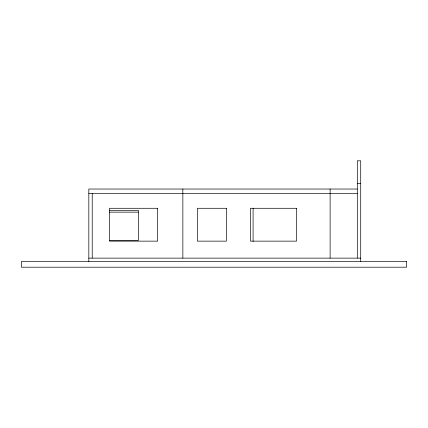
<?xml version="1.0" encoding="UTF-8"?>
<svg xmlns="http://www.w3.org/2000/svg" width="428" height="428" viewBox="0 0 428 428"><rect width="100%" height="100%" fill="white"/><g stroke="black" fill="none" stroke-linecap="round" stroke-linejoin="round"><path stroke-width="0.64" d="M357.31 183.462L360.713 183.462M357.31 189.032L88.826 189.032L88.826 261.535M88.826 193.563L357.31 193.563M109.531 210.416L138.41 210.416L138.41 240.397L109.531 240.397M109.589 212.149L138.303 212.149M88.826 258.132L360.713 258.132M360.713 261.535L360.713 160.805L357.31 160.805L357.31 258.132M330.122 189.032L330.122 258.132M253.092 208.206L253.092 241.494M182.852 189.032L182.852 258.132M92.223 193.563L92.223 258.132M157.665 208.286L109.488 208.286L109.488 241.141L157.665 241.141L157.665 208.286M226.38 208.286L197.404 208.286L197.404 241.141L226.38 241.141L226.38 208.286M296.518 208.286L250.439 208.286L250.439 241.141L296.518 241.141L296.518 208.286M406.6 261.535L21.4 261.535L21.4 267.195L406.6 267.195L406.6 261.535"/></g></svg>
